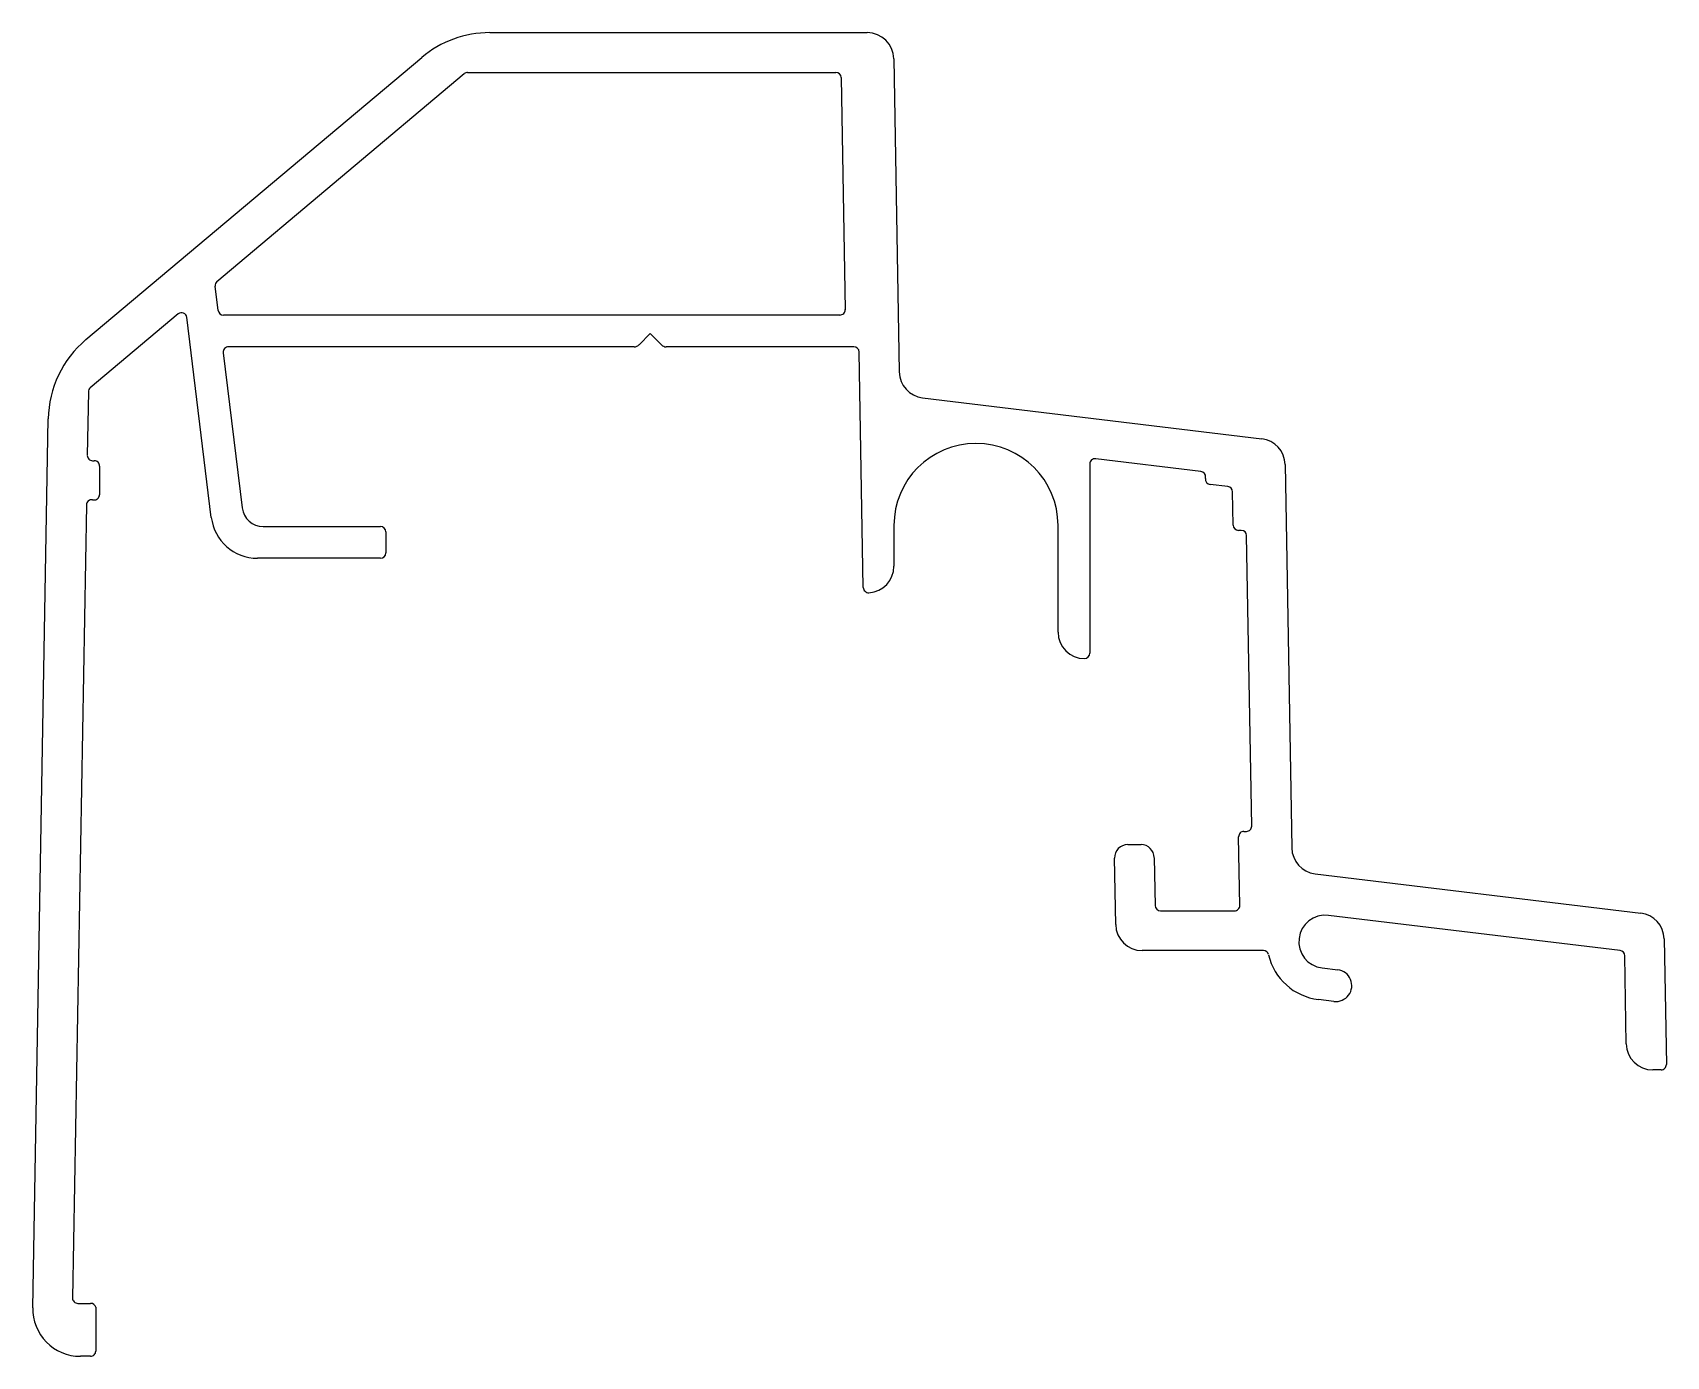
# Model space of a CAD drawing. Extents: x 1607.7 to 1669.4, y 1048.3 to 1098.3.
import ezdxf

# ---------------------------------------------------------------- set-up
doc = ezdxf.new("R2010")
doc.units = 0
doc.layers.get('0').update_dxf_attribs({"linetype": 'CONTINUOUS'})

msp = doc.modelspace()

# ---------------------------------------------------------------- linework, layer by layer
for p, q in [((1624.969, 1098.253), (1639.225, 1098.253)), ((1609.715, 1086.658), (1622.395, 1097.315)), ((1640.225, 1097.27), (1640.432, 1085.435)), ((1614.664, 1088.857), (1624.002, 1096.706)), ((1624.131, 1096.753), (1638.037, 1096.753)), ((1638.237, 1096.556), (1638.39, 1087.789)), ((1614.706, 1087.761), (1614.594, 1088.68)), ((1613.202, 1087.629), (1609.879, 1084.836)), ((1614.449, 1079.944), (1613.529, 1087.5)), ((1638.19, 1087.586), (1614.905, 1087.586)), ((1631.029, 1086.886), (1630.602, 1086.459)), ((1631.456, 1086.459), (1631.029, 1086.886)), ((1614.901, 1086.161), (1615.615, 1080.301)), ((1630.425, 1086.386), (1615.099, 1086.386)), ((1638.718, 1086.386), (1631.632, 1086.386)), ((1639.074, 1077.294), (1638.918, 1086.189)), ((1609.807, 1084.686), (1609.766, 1082.287)), ((1641.312, 1084.46), (1654.123, 1082.914)), ((1607.703, 1050.084), (1608.289, 1083.665)), ((1609.966, 1082.083), (1610.031, 1082.083)), ((1610.231, 1081.883), (1610.226, 1080.8)), ((1647.629, 1081.961), (1647.629, 1074.811)), ((1651.824, 1081.68), (1647.853, 1082.159)), ((1655.003, 1081.938), (1655.256, 1067.456)), ((1651.993, 1081.411), (1651.998, 1081.458)), ((1652.844, 1081.106), (1652.167, 1081.188)), ((1609.733, 1080.414), (1609.21, 1050.456)), ((1653.042, 1079.649), (1653.02, 1080.911)), ((1616.409, 1079.598), (1620.842, 1079.598)), ((1621.042, 1079.398), (1621.042, 1078.598)), ((1640.229, 1079.636), (1640.229, 1078.096)), ((1646.429, 1075.611), (1646.429, 1079.636)), ((1653.349, 1079.453), (1653.242, 1079.453)), ((1653.741, 1068.284), (1653.549, 1079.256)), ((1620.842, 1078.398), (1616.196, 1078.398)), ((1653.448, 1068.081), (1653.541, 1068.081)), ((1649.061, 1067.581), (1649.561, 1067.581)), ((1653.293, 1065.284), (1653.248, 1067.877)), ((1648.605, 1064.563), (1648.561, 1067.072)), ((1650.061, 1067.089), (1650.093, 1065.277)), ((1656.136, 1066.481), (1668.438, 1064.996)), ((1650.293, 1065.081), (1653.093, 1065.081)), ((1667.653, 1063.58), (1656.641, 1064.909)), ((1669.318, 1064.021), (1669.401, 1059.276)), ((1654.183, 1063.581), (1649.605, 1063.581)), ((1667.887, 1060.055), (1667.829, 1063.385)), ((1656.402, 1062.924), (1656.993, 1062.852)), ((1656.849, 1061.661), (1656.26, 1061.732)), ((1669.201, 1059.072), (1668.887, 1059.072)), ((1609.41, 1050.253), (1609.892, 1050.253)), ((1610.085, 1050.105), (1610.085, 1048.453)), ((1609.885, 1048.253), (1609.503, 1048.253)), ((1610.085, 1048.453), (1610.085, 1048.453))]:
    msp.add_line(p, q)
for centre, radius, start, end in [((1624.969, 1094.253), 4, 90, 130.04603), ((1639.225, 1097.253), 1, 1, 90), ((1624.131, 1096.553), 0.2, 90, 130.04603), ((1638.037, 1096.553), 0.2, 1, 90), ((1614.793, 1088.704), 0.2, 130.04603, 186.94474), ((1614.905, 1087.786), 0.2, 186.94474, 270), ((1638.19, 1087.786), 0.2, 270, 1), ((1613.331, 1087.475), 0.2, 6.94474, 130.04603), ((1612.289, 1083.595), 4, 130.04603, 179), ((1615.099, 1086.186), 0.2, 90, 186.94474), ((1630.425, 1086.636), 0.25, 270, 315), ((1631.632, 1086.636), 0.25, 225, 270), ((1638.718, 1086.186), 0.2, 1, 90), ((1641.432, 1085.453), 1, 181, 263.11828), ((1610.007, 1084.683), 0.2, 130.04603, 179), ((1654.003, 1081.921), 1, 1, 83.11828), ((1609.966, 1082.283), 0.2, 179, 270), ((1643.329, 1079.636), 3.1, 0, 180), ((1610.031, 1081.883), 0.2, 359.74999, 90), ((1647.829, 1081.961), 0.2, 83.11828, 180), ((1651.8, 1081.482), 0.2, 353.11831, 83.11828), ((1652.191, 1081.387), 0.2, 173.11831, 263.1183), ((1652.82, 1080.908), 0.2, 1, 83.11829), ((1609.933, 1080.41), 0.2, 81.167, 179), ((1610.271, 1082.584), 2, 261.167, 262.18363), ((1610.026, 1080.801), 0.2, 262.18363, 359.74999), ((1616.196, 1080.157), 1.76, 186.94474, 270), ((1616.409, 1080.398), 0.8, 186.94474, 270), ((1620.842, 1079.398), 0.2, 360, 90), ((1653.242, 1079.653), 0.2, 181, 270), ((1653.349, 1079.253), 0.2, 1.00001, 90), ((1620.842, 1078.598), 0.2, 270, 0), ((1639.229, 1078.096), 1, 273.2168, 0), ((1639.274, 1077.297), 0.2, 181, 273.2168), ((1647.429, 1075.611), 1, 180, 270), ((1647.429, 1074.811), 0.2, 270, 0), ((1653.448, 1067.881), 0.2, 90, 181.00002), ((1653.541, 1068.281), 0.2, 270, 1.00001), ((1649.061, 1067.081), 0.5, 90, 180.99999), ((1649.561, 1067.081), 0.5, 1, 90), ((1656.255, 1067.474), 1, 181, 263.11828), ((1650.293, 1065.281), 0.2, 181, 270), ((1653.093, 1065.281), 0.2, 270, 1.00002), ((1656.522, 1063.916), 1, 83.18536, 263.0572), ((1668.318, 1064.004), 1, 1, 83.11828), ((1649.605, 1064.581), 1, 180.99999, 270), ((1654.183, 1063.381), 0.2, 12.89779, 90), ((1656.522, 1063.916), 2.2, 192.89779, 263.15946), ((1667.629, 1063.382), 0.2, 1, 83.11828), ((1656.922, 1062.256), 0.6, 263.03318, 83.21048), ((1668.887, 1060.072), 1, 181, 270), ((1669.201, 1059.272), 0.2, 270, 1), ((1609.41, 1050.453), 0.2, 179, 270), ((1609.892, 1050.053), 0.2, 15.18138, 90), ((1609.503, 1050.053), 1.8, 179, 270), ((1609.885, 1048.453), 0.2, 270, 0.00819)]:
    msp.add_arc(centre, radius, start, end)

doc.saveas('drawing.dxf')
